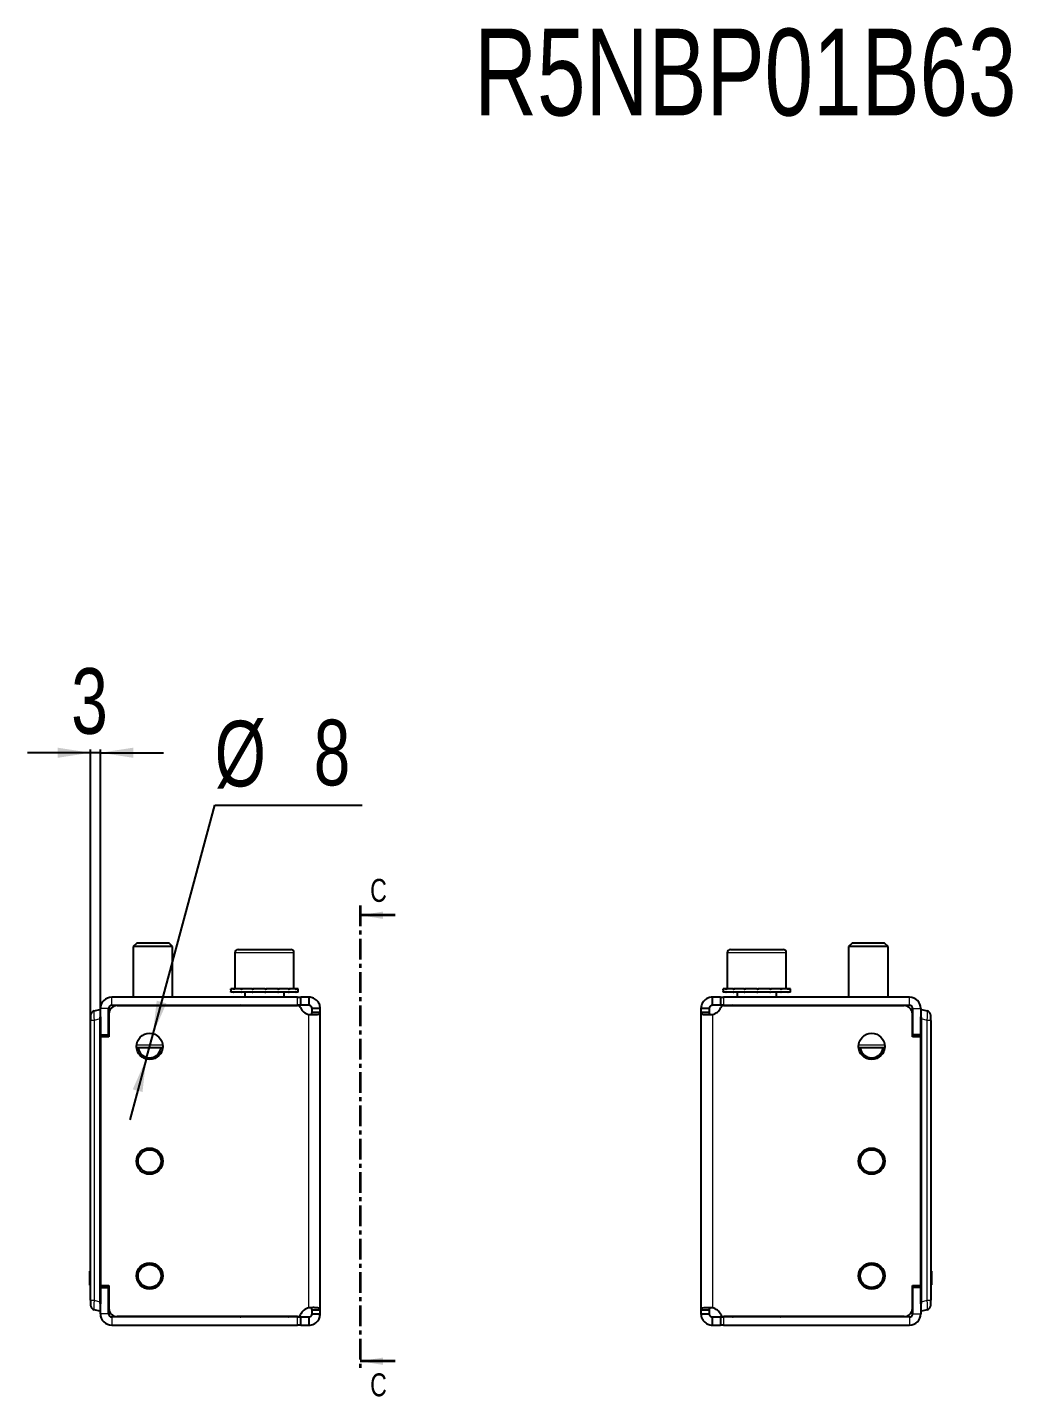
# Model space of a CAD drawing. Header units: millimetres. Extents: x -438 to 2619, y -370 to 591.
# Drawn here: x 748.9 to 1049, y 173.2 to 590.6 of the extents above; entities that cross this region are included whole.
import ezdxf

# ---------------------------------------------------------------- set-up
doc = ezdxf.new("R2010")
doc.units = ezdxf.units.MM
doc.linetypes.add('CENTER', pattern=[10.16, 6.35, -1.27, 1.27, -1.27])
doc.layers.add('FORMAT', color=7, linetype='Continuous')
doc.styles.add('SLDTEXTSTYLE0', font='TXT', dxfattribs={"width": 0.75})
doc.dimstyles.new('SLDDIMSTYLE1', dxfattribs={"dimtxt": 20, "dimasz": 10, "dimexe": 0, "dimexo": 0.0625, "dimgap": 5, "dimtad": 2, "dimdec": 1, "dimrnd": 1e-09, "dimzin": 12, "dimdsep": 46, "dimtxsty": 'SLDTEXTSTYLE0', "dimsah": 1, "dimcen": 0.09, "dimadec": 0, "dimazin": 3, "dimtfac": 1, "dimtmove": 0, "dimatfit": 0, "dimfxl": 0, "dimfrac": 2, "dimtolj": 1, "dimtzin": 12, "dimarcsym": 0})
doc.dimstyles.new('SLDDIMSTYLE2', dxfattribs={"dimtxt": 20, "dimasz": 10, "dimexe": 0, "dimexo": 0.0625, "dimgap": 5, "dimtad": 0, "dimtih": 1, "dimtoh": 1, "dimdec": 1, "dimrnd": 1e-09, "dimzin": 12, "dimdsep": 46, "dimtxsty": 'SLDTEXTSTYLE0', "dimsah": 1, "dimcen": 0, "dimadec": 0, "dimazin": 3, "dimtfac": 1, "dimtmove": 0, "dimatfit": 3, "dimfxl": 0, "dimfrac": 2, "dimtolj": 1, "dimtzin": 12, "dimarcsym": 0})

# ---------------------------------------------------------------- blocks, each defined once
blk = doc.blocks.new('_D_4')
at = {"layer": 'FORMAT'}
for p, q in [((768.1, 369.45), (748.87, 369.45)), ((768.1, 287.86), (768.1, 370.45)), ((771.1, 369.45), (768.1, 369.45)), ((771.1, 282.86), (771.1, 370.45)), ((771.1, 369.45), (790.34, 369.45))]:
    blk.add_line(p, q, dxfattribs=at)
for points in [[(768.1, 369.45), (758.1, 370.99), (758.1, 367.91)], [(771.1, 369.45), (781.1, 367.91), (781.1, 370.99)]]:
    blk.add_solid(points, dxfattribs=at)
at = {"layer": 'FORMAT', "insert": (762.22, 395.23), "char_height": 20, "attachment_point": 1, "style": 'SLDTEXTSTYLE0'}
blk.add_mtext('3', dxfattribs=at)
blk = doc.blocks.new('_D_5')
at = {"layer": 'FORMAT'}
for p, q in [((787.15, 283.81), (805.95, 353.42)), ((805.95, 353.42), (850.89, 353.42)), ((785.06, 276.09), (787.15, 283.81)), ((785.06, 276.09), (780.05, 257.52))]:
    blk.add_line(p, q, dxfattribs=at)
for points in [[(787.15, 283.81), (791.24, 293.06), (788.27, 293.86)], [(785.06, 276.09), (780.97, 266.83), (783.94, 266.03)]]:
    blk.add_solid(points, dxfattribs=at)
at = {"layer": 'FORMAT', "char_height": 20, "attachment_point": 1, "style": 'SLDTEXTSTYLE0'}
for s, insert in [('%%c', (805.95, 379.2)), ('8', (836.11, 379.51))]:
    blk.add_mtext(s, dxfattribs=dict(at, insert=insert))

msp = doc.modelspace()

# ---------------------------------------------------------------- linework, layer by layer
at = {"color": 7, "linetype": 'CENTER', "lineweight": 35}
msp.add_line((850.25, 322.91), (850.25, 180.96), dxfattribs=at)
at = {"color": 7, "linetype": 'Continuous', "lineweight": 35}
for p, q in [((860.89, 319.91), (850.25, 319.91)), ((860.89, 183.96), (850.25, 183.96))]:
    msp.add_line(p, q, dxfattribs=at)
at = {"color": 7, "linetype": 'Continuous', "lineweight": 25}
for p, q in [((782.18, 311.45), (781.1, 310.37)), ((781.1, 310.37), (781.1, 294.95)), ((793.1, 310.37), (781.1, 310.37)), ((792.03, 311.45), (782.18, 311.45)), ((793.1, 310.37), (792.03, 311.45)), ((793.1, 294.95), (793.1, 310.37)), ((813.1, 309.45), (829.1, 309.45)), ((963.1, 309.45), (979.1, 309.45)), ((1000.18, 311.45), (999.1, 310.37)), ((999.1, 310.37), (999.1, 294.95)), ((1011.1, 310.37), (999.1, 310.37)), ((1010.03, 311.45), (1000.18, 311.45)), ((1011.1, 310.37), (1010.03, 311.45)), ((1011.1, 294.95), (1011.1, 310.37)), ((812.1, 308.45), (812.1, 297.45)), ((830.1, 297.45), (830.1, 308.45)), ((962.1, 308.45), (962.1, 297.45)), ((980.1, 297.45), (980.1, 308.45)), ((810.85, 297.45), (810.85, 296.45)), ((810.86, 297.45), (810.86, 297.2)), ((811.69, 297.45), (810.86, 297.45)), ((810.86, 297.45), (810.86, 297.45)), ((810.86, 296.45), (810.86, 296.7)), ((811.69, 296.45), (810.86, 296.45)), ((810.86, 296.45), (810.86, 296.45)), ((811.69, 297.45), (811.79, 297.45)), ((811.69, 296.45), (811.79, 296.45)), ((811.79, 297.45), (811.79, 297.2)), ((813.96, 297.45), (811.79, 297.45)), ((811.79, 296.45), (811.79, 296.7)), ((813.96, 296.45), (811.79, 296.45)), ((813.96, 297.45), (814.14, 297.45)), ((813.96, 296.45), (814.14, 296.45)), ((814.14, 297.45), (814.14, 297.2)), ((817.31, 297.45), (814.14, 297.45)), ((814.14, 296.45), (814.14, 296.7)), ((817.31, 296.45), (814.14, 296.45)), ((815.1, 296.45), (815.1, 294.95)), ((817.31, 297.45), (817.55, 297.45)), ((817.31, 296.45), (817.55, 296.45)), ((817.55, 297.45), (817.55, 297.2)), ((821.25, 297.45), (817.55, 297.45)), ((817.55, 296.45), (817.55, 296.7)), ((821.25, 296.45), (817.55, 296.45)), ((821.25, 297.45), (821.32, 297.45)), ((821.25, 296.45), (821.4, 296.45)), ((821.4, 296.45), (821.49, 296.45)), ((821.45, 297.45), (821.49, 297.45)), ((821.49, 297.45), (821.49, 297.2)), ((825.16, 297.45), (821.49, 297.45)), ((821.49, 296.45), (821.49, 296.7)), ((825.16, 296.45), (821.49, 296.45)), ((825.16, 297.45), (825.38, 297.45)), ((825.16, 296.45), (825.38, 296.45)), ((825.38, 297.45), (825.38, 297.2)), ((828.45, 297.45), (825.38, 297.45)), ((825.38, 296.45), (825.38, 296.7)), ((828.45, 296.45), (825.38, 296.45)), ((827.1, 294.95), (827.1, 296.45)), ((828.45, 297.45), (828.62, 297.45)), ((828.45, 296.45), (828.62, 296.45)), ((828.62, 297.45), (828.62, 297.2)), ((830.63, 297.45), (828.62, 297.45)), ((828.62, 296.45), (828.62, 296.7)), ((830.63, 296.45), (828.62, 296.45)), ((830.63, 297.45), (830.72, 297.45)), ((830.63, 296.45), (830.72, 296.45)), ((830.72, 297.45), (830.72, 297.2)), ((831.35, 297.45), (830.72, 297.45)), ((830.72, 296.45), (830.72, 296.7)), ((831.35, 296.45), (830.72, 296.45)), ((831.35, 296.45), (831.35, 297.45)), ((960.85, 297.45), (960.85, 296.45)), ((960.85, 297.45), (960.86, 297.45)), ((960.85, 296.45), (960.86, 296.45)), ((960.86, 297.45), (960.86, 297.2)), ((961.65, 297.45), (960.86, 297.45)), ((960.86, 296.45), (960.86, 296.7)), ((961.65, 296.45), (960.86, 296.45)), ((961.65, 297.45), (961.75, 297.45)), ((961.65, 296.45), (961.75, 296.45)), ((961.75, 297.45), (961.75, 297.2)), ((963.89, 297.45), (961.75, 297.45)), ((961.75, 296.45), (961.75, 296.7)), ((963.89, 296.45), (961.75, 296.45)), ((963.89, 297.45), (964.07, 297.45)), ((963.89, 296.45), (964.07, 296.45)), ((964.07, 297.45), (964.07, 297.2)), ((967.23, 297.45), (964.07, 297.45)), ((964.07, 296.45), (964.07, 296.7)), ((967.23, 296.45), (964.07, 296.45)), ((965.1, 296.45), (965.1, 294.95)), ((967.23, 297.45), (967.46, 297.45)), ((967.23, 296.45), (967.46, 296.45)), ((967.46, 297.45), (967.46, 297.2)), ((971.16, 297.45), (967.46, 297.45)), ((967.46, 296.45), (967.46, 296.7)), ((971.16, 296.45), (967.46, 296.45)), ((971.16, 297.45), (971.24, 297.45)), ((971.16, 296.45), (971.33, 296.45)), ((971.33, 296.45), (971.41, 296.45)), ((971.37, 297.45), (971.41, 297.45)), ((971.41, 297.45), (971.41, 297.2)), ((975.07, 297.45), (971.41, 297.45)), ((971.41, 296.45), (971.41, 296.7)), ((975.07, 296.45), (971.41, 296.45)), ((975.07, 297.45), (975.3, 297.45)), ((975.07, 296.45), (975.3, 296.45)), ((975.3, 297.45), (975.3, 297.2)), ((978.39, 297.45), (975.3, 297.45)), ((975.3, 296.45), (975.3, 296.7)), ((978.39, 296.45), (975.3, 296.45)), ((977.1, 294.95), (977.1, 296.45)), ((978.39, 297.45), (978.56, 297.45)), ((978.39, 296.45), (978.56, 296.45)), ((978.56, 297.45), (978.56, 297.2)), ((980.59, 297.45), (978.56, 297.45)), ((978.56, 296.45), (978.56, 296.7)), ((980.59, 296.45), (978.56, 296.45)), ((980.59, 297.45), (980.69, 297.45)), ((980.59, 296.45), (980.69, 296.45)), ((980.69, 297.45), (980.69, 297.2)), ((981.35, 297.45), (980.69, 297.45)), ((980.69, 296.45), (980.69, 296.7)), ((981.35, 296.45), (980.69, 296.45)), ((981.35, 296.45), (981.35, 297.45)), ((831.2, 294.95), (774.6, 294.95)), ((774.6, 292.45), (831.2, 292.45)), ((776.2, 292.35), (831.18, 292.35)), ((776.85, 292.45), (776.85, 292.35)), ((777.15, 292.45), (777.15, 292.35)), ((778.83, 292.45), (778.83, 292.35)), ((781.78, 292.45), (781.78, 292.35)), ((785.54, 292.45), (785.54, 292.35)), ((789.53, 292.45), (789.53, 292.35)), ((793.16, 292.45), (793.16, 292.35)), ((795.86, 292.45), (795.86, 292.35)), ((797.23, 292.45), (797.23, 292.35)), ((797.35, 292.35), (797.35, 292.45)), ((831.2, 294.95), (832.2, 294.95)), ((832.2, 292.45), (831.2, 292.45)), ((832.2, 292.45), (832.2, 294.95)), ((834.6, 294.95), (832.2, 294.95)), ((834.6, 292.45), (832.2, 292.45)), ((834.6, 294.95), (834.6, 292.45)), ((957.6, 292.45), (957.6, 294.95)), ((960.01, 294.95), (957.6, 294.95)), ((960.01, 292.45), (957.6, 292.45)), ((960.01, 294.95), (960.01, 292.45)), ((960.01, 294.95), (961.01, 294.95)), ((961.01, 292.45), (960.01, 292.45)), ((1017.6, 294.95), (961.01, 294.95)), ((961.01, 292.45), (1017.6, 292.45)), ((961.03, 292.35), (1016, 292.35)), ((994.85, 292.45), (994.85, 292.35)), ((995.15, 292.45), (995.15, 292.35)), ((996.83, 292.45), (996.83, 292.35)), ((999.78, 292.45), (999.78, 292.35)), ((1003.54, 292.45), (1003.54, 292.35)), ((1007.53, 292.45), (1007.53, 292.35)), ((1011.16, 292.45), (1011.16, 292.35)), ((1013.86, 292.45), (1013.86, 292.35)), ((1015.23, 292.45), (1015.23, 292.35)), ((1015.35, 292.35), (1015.35, 292.45)), ((768.1, 289.3), (768.1, 287.85)), ((769.22, 290.74), (770.9, 291.2)), ((770.9, 291.2), (771.1, 291.2)), ((770.9, 288.3), (770.9, 202.1)), ((771.1, 283.5), (771.1, 291.45)), ((771.1, 288.92), (771.1, 201.47)), ((773.6, 283.5), (773.6, 291.45)), ((773.7, 289.85), (773.7, 282.85)), ((838.1, 291.45), (835.6, 291.45)), ((835.6, 290.23), (835.6, 291.45)), ((838.1, 290.23), (835.6, 290.23)), ((838.1, 290.23), (838.1, 291.45)), ((838.1, 199.67), (838.1, 290.23)), ((954.1, 291.45), (954.1, 290.23)), ((956.6, 291.45), (954.1, 291.45)), ((954.1, 290.23), (954.1, 199.67)), ((956.6, 290.23), (954.1, 290.23)), ((956.6, 291.45), (956.6, 290.23)), ((1018.5, 282.85), (1018.5, 289.85)), ((1018.6, 291.45), (1018.6, 283.5)), ((1021.1, 291.45), (1021.1, 283.5)), ((1021.1, 291.2), (1021.3, 291.2)), ((1021.1, 201.47), (1021.1, 288.92)), ((1021.3, 291.2), (1022.99, 290.74)), ((1021.3, 202.1), (1021.3, 288.3)), ((1024.1, 287.85), (1024.1, 289.3)), ((768.1, 213.4), (768.1, 287.85)), ((773.7, 284.43), (773.6, 284.21)), ((1018.5, 284.43), (1018.6, 284.21)), ((1024.1, 287.85), (1024.1, 213.4)), ((771.1, 283.5), (773.6, 283.5)), ((771.1, 207.05), (771.1, 282.85)), ((773.7, 282.85), (771.1, 282.85)), ((1021.1, 282.85), (1018.5, 282.85)), ((1021.1, 283.5), (1018.6, 283.5)), ((1021.1, 282.85), (1021.1, 207.05)), ((790.07, 279.45), (782.14, 279.45)), ((1010.07, 279.45), (1002.14, 279.45)), ((768.1, 205.2), (768.1, 213.4)), ((1024.1, 213.4), (1024.1, 205.2)), ((767.9, 211.45), (768.1, 211.45)), ((767.9, 211.1), (768.1, 211.1)), ((767.9, 210.38), (767.9, 211.1)), ((767.9, 210.38), (768.1, 210.38)), ((767.9, 209.43), (767.9, 209.54)), ((1024.3, 211.45), (1024.1, 211.45)), ((1024.3, 211.42), (1024.1, 211.42)), ((1024.3, 211.4), (1024.1, 211.4)), ((1024.3, 210.96), (1024.3, 207.64)), ((767.9, 207.97), (768.1, 207.97)), ((767.9, 207.43), (767.9, 207.97)), ((767.9, 207.43), (768.1, 207.43)), ((767.9, 207.14), (768.1, 207.14)), ((768.1, 202.55), (768.1, 205.2)), ((771.1, 207.05), (773.7, 207.05)), ((771.1, 206.4), (773.6, 206.4)), ((771.1, 198.45), (771.1, 206.4)), ((773.6, 198.45), (773.6, 206.4)), ((773.7, 205.97), (773.6, 206.18)), ((773.7, 207.05), (773.7, 200.05)), ((1018.5, 207.05), (1021.1, 207.05)), ((1018.5, 200.05), (1018.5, 207.05)), ((1018.5, 205.97), (1018.6, 206.18)), ((1021.1, 206.4), (1018.6, 206.4)), ((1018.6, 206.4), (1018.6, 198.45)), ((1021.1, 206.4), (1021.1, 198.45)), ((1024.3, 207.2), (1024.1, 207.2)), ((1024.3, 207.14), (1024.1, 207.14)), ((1024.1, 205.2), (1024.1, 202.55)), ((768.1, 202.55), (768.1, 201.1)), ((1024.1, 201.1), (1024.1, 202.55)), ((770.9, 199.2), (769.22, 199.65)), ((771.1, 199.2), (770.9, 199.2)), ((831.2, 197.45), (774.6, 197.45)), ((831.18, 197.55), (776.2, 197.55)), ((831.2, 197.45), (832.2, 197.45)), ((832.2, 194.95), (832.2, 197.45)), ((832.2, 197.45), (834.6, 197.45)), ((834.6, 197.45), (834.6, 194.95)), ((835.6, 199.67), (838.1, 199.67)), ((835.6, 198.45), (835.6, 199.67)), ((835.6, 198.45), (838.1, 198.45)), ((838.1, 198.45), (838.1, 199.67)), ((954.1, 199.67), (956.6, 199.67)), ((954.1, 199.67), (954.1, 198.45)), ((954.1, 198.45), (956.6, 198.45)), ((956.6, 199.67), (956.6, 198.45)), ((957.6, 194.95), (957.6, 197.45)), ((957.6, 197.45), (960.01, 197.45)), ((960.01, 197.45), (960.01, 194.95)), ((960.01, 197.45), (961.01, 197.45)), ((1017.6, 197.45), (961.01, 197.45)), ((1016, 197.55), (961.03, 197.55)), ((1021.3, 199.2), (1021.1, 199.2)), ((1022.99, 199.65), (1021.3, 199.2)), ((774.6, 194.95), (831.2, 194.95)), ((832.2, 194.95), (831.2, 194.95)), ((832.2, 194.95), (834.6, 194.95)), ((957.6, 194.95), (960.01, 194.95)), ((961.01, 194.95), (960.01, 194.95)), ((961.01, 194.95), (1017.6, 194.95))]:
    msp.add_line(p, q, dxfattribs=at)
at = {"color": 8, "linetype": 'Continuous', "lineweight": 18}
for p, q in [((830.1, 308.45), (812.1, 308.45)), ((980.1, 308.45), (962.1, 308.45)), ((774.6, 292.45), (774.6, 294.95)), ((831.2, 292.45), (831.2, 294.95)), ((961.01, 294.95), (961.01, 292.45)), ((1017.6, 292.45), (1017.6, 294.95)), ((770.9, 288.3), (769.22, 287.85)), ((773.6, 291.45), (771.1, 291.45)), ((834.6, 200.22), (834.6, 289.67)), ((957.6, 289.67), (957.6, 200.22)), ((1018.6, 291.45), (1021.1, 291.45)), ((1022.99, 287.85), (1021.3, 288.3)), ((769.22, 287.85), (768.1, 287.85)), ((769.22, 287.85), (769.22, 202.55)), ((1022.99, 202.55), (1022.99, 287.85)), ((1024.1, 287.85), (1022.99, 287.85)), ((771.3, 283.5), (771.3, 282.85)), ((782.14, 280.45), (790.07, 280.45)), ((1002.14, 280.45), (1010.07, 280.45)), ((1020.91, 282.85), (1020.91, 283.5)), ((767.9, 209.25), (768.1, 209.25)), ((1024.3, 210.96), (1024.1, 210.96)), ((771.3, 207.05), (771.3, 206.4)), ((1020.91, 206.4), (1020.91, 207.05)), ((1024.3, 207.64), (1024.1, 207.64)), ((768.1, 202.55), (769.22, 202.55)), ((769.22, 202.55), (770.9, 202.1)), ((1021.3, 202.1), (1022.99, 202.55)), ((1022.99, 202.55), (1024.1, 202.55)), ((773.6, 198.45), (771.1, 198.45)), ((774.6, 197.45), (774.6, 194.95)), ((831.2, 194.95), (831.2, 197.45)), ((961.01, 197.45), (961.01, 194.95)), ((1017.6, 197.45), (1017.6, 194.95)), ((1018.6, 198.45), (1021.1, 198.45))]:
    msp.add_line(p, q, dxfattribs=at)
at = {"color": 7, "linetype": 'Continuous', "lineweight": 25}
for centre, radius in [((786.1, 279.95), 4), ((1006.1, 279.95), 4), ((786.1, 244.95), 4), ((786.1, 244.95), 3.5), ((1006.1, 244.95), 4), ((1006.1, 244.95), 3.5), ((786.1, 209.95), 4), ((786.1, 209.95), 3.5), ((1006.1, 209.95), 4), ((1006.1, 209.95), 3.5)]:
    msp.add_circle(centre, radius, dxfattribs=at)
for centre, radius, start, end in [((813.1, 308.45), 1, 90, 180), ((829.1, 308.45), 1, 0, 90), ((963.1, 308.45), 1, 90, 180), ((979.1, 308.45), 1, 0, 90), ((774.6, 291.45), 3.5, 90, 180), ((774.6, 291.45), 1, 90, 180), ((776.2, 289.85), 2.5, 90, 180), ((813.75, 292.1), 0.35, 45.5847, 90), ((828.45, 292.1), 0.35, 90, 134.4153), ((831.18, 291.35), 1, 22.8854, 90), ((961.03, 291.35), 1, 90, 157.1146), ((963.75, 292.1), 0.35, 45.5847, 90), ((978.45, 292.1), 0.35, 90, 134.4153), ((1016, 289.85), 2.5, 360, 90), ((1017.6, 291.45), 3.5, 0, 90), ((1017.6, 291.45), 1, 0, 90), ((769.6, 289.3), 1.5, 105, 180), ((835.33, 293.1), 3.5, 202.8854, 258.1052), ((956.88, 293.1), 3.5, 281.8948, 337.1146), ((1022.6, 289.3), 1.5, 0, 75), ((786.1, 279.95), 3.5, 188.2132, 351.7868), ((1006.1, 279.95), 3.5, 188.2132, 351.7868), ((769.6, 201.1), 1.5, 180, 255), ((1022.6, 201.1), 1.5, 285, 0), ((774.6, 198.45), 3.5, 180, 270), ((774.6, 198.45), 1, 180, 270), ((776.2, 200.05), 2.5, 180, 270), ((813.75, 197.8), 0.35, 270, 314.4153), ((828.45, 197.8), 0.35, 225.5847, 270), ((831.18, 198.55), 1, 270, 337.1146), ((835.33, 196.8), 3.5, 101.8948, 157.1146), ((956.88, 196.8), 3.5, 22.8854, 78.1052), ((961.03, 198.55), 1, 202.8854, 270), ((963.75, 197.8), 0.35, 270, 314.4153), ((978.45, 197.8), 0.35, 225.5847, 270), ((1016, 200.05), 2.5, 270, 0), ((1017.6, 198.45), 3.5, 270, 360), ((1017.6, 198.45), 1, 270, 360)]:
    msp.add_arc(centre, radius, start, end, dxfattribs=at)
at = {"color": 8, "linetype": 'Continuous', "lineweight": 18}
for centre, major_axis, start_param, end_param in [((769.6, 287.74), (-0.38, 3), 0.016741, 1.520499), ((1022.6, 287.74), (0.38, 3), 4.762686, 6.266445), ((769.6, 202.65), (0.38, 3), 1.621093, 3.124852), ((1022.6, 202.65), (-0.38, 3), 3.158333, 4.662092)]:
    msp.add_ellipse(centre, major_axis=major_axis, ratio=0.123038, start_param=start_param, end_param=end_param, dxfattribs=at)
at = {"color": 7, "linetype": 'Continuous', "lineweight": 25}
for centre, major_axis, start_param, end_param in [((782.5, 291.2), (-11.57, -3.1), 6.030113, 6.216148), ((1009.71, 291.2), (11.57, -3.1), 0.067037, 0.253072), ((782.5, 199.2), (-11.57, 3.1), 0.067037, 0.253072), ((1009.71, 199.2), (11.57, 3.1), 6.030113, 6.216148)]:
    msp.add_ellipse(centre, major_axis=major_axis, ratio=0.250563, start_param=start_param, end_param=end_param, dxfattribs=at)
for points, knots in [([(810.86, 297.2), (810.86, 297.24), (810.86, 297.3), (810.86, 297.38), (810.86, 297.43), (810.86, 297.45)], [0, 0, 0, 0, 0.4999808, 0.7499881, 1, 1, 1, 1]), ([(810.86, 296.45), (810.86, 296.47), (810.86, 296.51), (810.86, 296.59), (810.86, 296.66), (810.86, 296.7)], [0, 0, 0, 0, 0.25014, 0.50028, 1, 1, 1, 1]), ([(811.79, 297.2), (811.77, 297.24), (811.75, 297.3), (811.71, 297.38), (811.7, 297.43), (811.69, 297.45)], [0, 0, 0, 0, 0.499981, 0.749988, 1, 1, 1, 1]), ([(811.69, 296.45), (811.7, 296.47), (811.71, 296.51), (811.75, 296.59), (811.77, 296.66), (811.79, 296.7)], [0, 0, 0, 0, 0.2501401, 0.5002802, 1, 1, 1, 1]), ([(814.14, 297.2), (814.11, 297.24), (814.06, 297.3), (814, 297.38), (813.97, 297.43), (813.96, 297.45)], [0, 0, 0, 0, 0.499981, 0.749988, 1, 1, 1, 1]), ([(813.96, 296.45), (813.97, 296.47), (814, 296.51), (814.06, 296.59), (814.11, 296.66), (814.14, 296.7)], [0, 0, 0, 0, 0.25014, 0.50028, 1, 1, 1, 1]), ([(817.55, 297.2), (817.51, 297.24), (817.45, 297.3), (817.37, 297.38), (817.33, 297.43), (817.31, 297.45)], [0, 0, 0, 0, 0.499981, 0.749988, 1, 1, 1, 1]), ([(817.31, 296.45), (817.33, 296.47), (817.37, 296.51), (817.45, 296.59), (817.51, 296.66), (817.55, 296.7)], [0, 0, 0, 0, 0.25014, 0.50028, 1, 1, 1, 1]), ([(821.49, 297.2), (821.45, 297.24), (821.39, 297.3), (821.31, 297.38), (821.27, 297.43), (821.25, 297.45)], [0, 0, 0, 0, 0.499981, 0.749988, 1, 1, 1, 1]), ([(821.25, 296.45), (821.27, 296.47), (821.31, 296.51), (821.39, 296.59), (821.45, 296.66), (821.49, 296.7)], [0, 0, 0, 0, 0.25014, 0.50028, 1, 1, 1, 1]), ([(821.49, 297.2), (821.48, 297.27), (821.45, 297.4), (821.41, 297.43), (821.4, 297.45)], [0, 0, 0, 0, 0.561794, 1, 1, 1, 1]), ([(821.49, 296.7), (821.48, 296.62), (821.45, 296.49), (821.41, 296.46), (821.4, 296.45)], [0, 0, 0, 0, 0.561794, 1, 1, 1, 1]), ([(825.38, 297.2), (825.35, 297.24), (825.29, 297.3), (825.21, 297.38), (825.18, 297.43), (825.16, 297.45)], [0, 0, 0, 0, 0.499981, 0.749988, 1, 1, 1, 1]), ([(825.16, 296.45), (825.18, 296.47), (825.21, 296.51), (825.29, 296.59), (825.35, 296.66), (825.38, 296.7)], [0, 0, 0, 0, 0.25014, 0.50028, 1, 1, 1, 1]), ([(828.62, 297.2), (828.59, 297.24), (828.55, 297.3), (828.49, 297.38), (828.47, 297.43), (828.45, 297.45)], [0, 0, 0, 0, 0.499981, 0.749988, 1, 1, 1, 1]), ([(828.45, 296.45), (828.47, 296.47), (828.49, 296.51), (828.55, 296.59), (828.59, 296.66), (828.62, 296.7)], [0, 0, 0, 0, 0.25014, 0.50028, 1, 1, 1, 1]), ([(830.72, 297.2), (830.7, 297.24), (830.68, 297.3), (830.65, 297.38), (830.63, 297.43), (830.63, 297.45)], [0, 0, 0, 0, 0.4999808, 0.7499881, 1, 1, 1, 1]), ([(830.63, 296.45), (830.63, 296.47), (830.65, 296.51), (830.68, 296.59), (830.7, 296.66), (830.72, 296.7)], [0, 0, 0, 0, 0.2501401, 0.5002802, 1, 1, 1, 1]), ([(960.86, 297.2), (960.86, 297.24), (960.86, 297.3), (960.85, 297.38), (960.85, 297.43), (960.85, 297.45)], [0, 0, 0, 0, 0.4999808, 0.7499881, 1, 1, 1, 1]), ([(960.85, 296.45), (960.85, 296.47), (960.85, 296.51), (960.86, 296.59), (960.86, 296.66), (960.86, 296.7)], [0, 0, 0, 0, 0.25014, 0.50028, 1, 1, 1, 1]), ([(961.75, 297.2), (961.74, 297.24), (961.71, 297.3), (961.68, 297.38), (961.66, 297.43), (961.65, 297.45)], [0, 0, 0, 0, 0.499981, 0.749988, 1, 1, 1, 1]), ([(961.65, 296.45), (961.66, 296.47), (961.68, 296.51), (961.71, 296.59), (961.74, 296.66), (961.75, 296.7)], [0, 0, 0, 0, 0.25014, 0.50028, 1, 1, 1, 1]), ([(964.07, 297.2), (964.04, 297.24), (964, 297.3), (963.94, 297.38), (963.91, 297.43), (963.89, 297.45)], [0, 0, 0, 0, 0.499981, 0.749988, 1, 1, 1, 1]), ([(963.89, 296.45), (963.91, 296.47), (963.94, 296.51), (964, 296.59), (964.04, 296.66), (964.07, 296.7)], [0, 0, 0, 0, 0.25014, 0.50028, 1, 1, 1, 1]), ([(967.46, 297.2), (967.42, 297.24), (967.37, 297.3), (967.29, 297.38), (967.25, 297.43), (967.23, 297.45)], [0, 0, 0, 0, 0.499981, 0.749988, 1, 1, 1, 1]), ([(967.23, 296.45), (967.25, 296.47), (967.29, 296.51), (967.37, 296.59), (967.42, 296.66), (967.46, 296.7)], [0, 0, 0, 0, 0.25014, 0.50028, 1, 1, 1, 1]), ([(971.41, 297.2), (971.36, 297.24), (971.3, 297.3), (971.22, 297.38), (971.18, 297.43), (971.16, 297.45)], [0, 0, 0, 0, 0.499981, 0.749988, 1, 1, 1, 1]), ([(971.16, 296.45), (971.18, 296.47), (971.22, 296.51), (971.3, 296.59), (971.36, 296.66), (971.41, 296.7)], [0, 0, 0, 0, 0.2501401, 0.5002802, 1, 1, 1, 1]), ([(971.41, 297.2), (971.39, 297.27), (971.37, 297.4), (971.34, 297.43), (971.33, 297.45)], [0, 0, 0, 0, 0.5617942, 1, 1, 1, 1]), ([(971.41, 296.7), (971.39, 296.62), (971.37, 296.49), (971.34, 296.46), (971.33, 296.45)], [0, 0, 0, 0, 0.561794, 1, 1, 1, 1]), ([(975.3, 297.2), (975.27, 297.24), (975.21, 297.3), (975.13, 297.38), (975.09, 297.43), (975.07, 297.45)], [0, 0, 0, 0, 0.499981, 0.749988, 1, 1, 1, 1]), ([(975.07, 296.45), (975.09, 296.47), (975.13, 296.51), (975.21, 296.59), (975.27, 296.66), (975.3, 296.7)], [0, 0, 0, 0, 0.2501401, 0.5002802, 1, 1, 1, 1]), ([(978.56, 297.2), (978.53, 297.24), (978.49, 297.3), (978.43, 297.38), (978.4, 297.43), (978.39, 297.45)], [0, 0, 0, 0, 0.4999808, 0.7499881, 1, 1, 1, 1]), ([(978.39, 296.45), (978.4, 296.47), (978.43, 296.51), (978.49, 296.59), (978.53, 296.66), (978.56, 296.7)], [0, 0, 0, 0, 0.25014, 0.50028, 1, 1, 1, 1]), ([(980.69, 297.2), (980.67, 297.24), (980.65, 297.3), (980.62, 297.38), (980.6, 297.43), (980.59, 297.45)], [0, 0, 0, 0, 0.499981, 0.749988, 1, 1, 1, 1]), ([(980.59, 296.45), (980.6, 296.47), (980.62, 296.51), (980.65, 296.59), (980.67, 296.66), (980.69, 296.7)], [0, 0, 0, 0, 0.25014, 0.50028, 1, 1, 1, 1]), ([(777.11, 292.35), (777.11, 292.36), (777.1, 292.39), (777.09, 292.43), (777.09, 292.45)], [0, 0, 0, 0, 0.374848, 1, 1, 1, 1]), ([(778.75, 292.35), (778.74, 292.36), (778.72, 292.39), (778.7, 292.43), (778.69, 292.45)], [0, 0, 0, 0, 0.374848, 1, 1, 1, 1]), ([(781.65, 292.35), (781.64, 292.36), (781.61, 292.39), (781.59, 292.43), (781.57, 292.45)], [0, 0, 0, 0, 0.374848, 1, 1, 1, 1]), ([(785.39, 292.35), (785.38, 292.36), (785.34, 292.39), (785.31, 292.43), (785.29, 292.45)], [0, 0, 0, 0, 0.374848, 1, 1, 1, 1]), ([(789.39, 292.35), (789.38, 292.36), (789.34, 292.39), (789.31, 292.43), (789.29, 292.45)], [0, 0, 0, 0, 0.374848, 1, 1, 1, 1]), ([(793.04, 292.35), (793.03, 292.36), (793, 292.39), (792.97, 292.43), (792.96, 292.45)], [0, 0, 0, 0, 0.374848, 1, 1, 1, 1]), ([(795.78, 292.35), (795.78, 292.36), (795.76, 292.39), (795.74, 292.43), (795.73, 292.45)], [0, 0, 0, 0, 0.374848, 1, 1, 1, 1]), ([(797.21, 292.35), (797.21, 292.36), (797.2, 292.39), (797.2, 292.43), (797.19, 292.45)], [0, 0, 0, 0, 0.374848, 1, 1, 1, 1]), ([(838.1, 291.45), (838.09, 291.71), (838.06, 292.2), (837.77, 293.02), (837.31, 293.73), (836.68, 294.29), (836.07, 294.65), (835.36, 294.9), (834.86, 294.93), (834.6, 294.95)], [0, 0, 0, 0, 0.144067, 0.271276, 0.474907, 0.597997, 0.726338, 0.860245, 1, 1, 1, 1]), ([(835.6, 291.45), (835.59, 291.59), (835.57, 291.78), (835.44, 292), (835.34, 292.14), (835.2, 292.26), (835.02, 292.36), (834.82, 292.43), (834.68, 292.44), (834.6, 292.45)], [0, 0, 0, 0, 0.294103, 0.406373, 0.497014, 0.611853, 0.731691, 0.860101, 1, 1, 1, 1]), ([(957.6, 294.95), (957.31, 294.93), (956.76, 294.89), (955.86, 294.53), (954.97, 293.86), (954.25, 292.76), (954.15, 291.89), (954.1, 291.45)], [0, 0, 0, 0, 0.16069, 0.301312, 0.521951, 0.753573, 1, 1, 1, 1]), ([(957.6, 292.45), (957.52, 292.44), (957.37, 292.43), (957.16, 292.35), (956.99, 292.25), (956.86, 292.12), (956.75, 291.98), (956.63, 291.75), (956.62, 291.57), (956.6, 291.45)], [0, 0, 0, 0, 0.156786, 0.290809, 0.403501, 0.497298, 0.607133, 0.726181, 1, 1, 1, 1]), ([(995.11, 292.35), (995.11, 292.36), (995.1, 292.39), (995.09, 292.43), (995.09, 292.45)], [0, 0, 0, 0, 0.374848, 1, 1, 1, 1]), ([(996.75, 292.35), (996.74, 292.36), (996.72, 292.39), (996.7, 292.43), (996.69, 292.45)], [0, 0, 0, 0, 0.374848, 1, 1, 1, 1]), ([(999.65, 292.35), (999.64, 292.36), (999.61, 292.39), (999.59, 292.43), (999.57, 292.45)], [0, 0, 0, 0, 0.374848, 1, 1, 1, 1]), ([(1003.39, 292.35), (1003.38, 292.36), (1003.34, 292.39), (1003.31, 292.43), (1003.29, 292.45)], [0, 0, 0, 0, 0.374848, 1, 1, 1, 1]), ([(1007.39, 292.35), (1007.38, 292.36), (1007.34, 292.39), (1007.31, 292.43), (1007.29, 292.45)], [0, 0, 0, 0, 0.374848, 1, 1, 1, 1]), ([(1011.04, 292.35), (1011.03, 292.36), (1011, 292.39), (1010.97, 292.43), (1010.96, 292.45)], [0, 0, 0, 0, 0.374848, 1, 1, 1, 1]), ([(1013.78, 292.35), (1013.78, 292.36), (1013.76, 292.39), (1013.74, 292.43), (1013.73, 292.45)], [0, 0, 0, 0, 0.374848, 1, 1, 1, 1]), ([(1015.21, 292.35), (1015.21, 292.36), (1015.2, 292.39), (1015.2, 292.43), (1015.19, 292.45)], [0, 0, 0, 0, 0.374848, 1, 1, 1, 1]), ([(834.6, 289.67), (834.92, 289.66), (835.51, 289.63), (836.46, 289.61), (837.32, 289.65), (837.98, 289.87), (838.06, 290.1), (838.1, 290.23)], [0, 0, 0, 0, 0.17084, 0.319217, 0.548103, 0.767822, 1, 1, 1, 1]), ([(834.6, 289.67), (834.69, 289.66), (834.86, 289.63), (835.08, 289.62), (835.25, 289.63), (835.38, 289.68), (835.47, 289.77), (835.58, 289.94), (835.59, 290.11), (835.6, 290.23)], [0, 0, 0, 0, 0.154359, 0.287283, 0.400435, 0.496544, 0.604314, 0.723151, 1, 1, 1, 1]), ([(954.1, 290.23), (954.15, 290.1), (954.24, 289.88), (954.81, 289.69), (955.41, 289.62), (956.05, 289.6), (956.79, 289.61), (957.33, 289.65), (957.6, 289.67)], [0, 0, 0, 0, 0.254149, 0.448213, 0.574908, 0.708872, 0.850468, 1, 1, 1, 1]), ([(956.6, 290.23), (956.62, 290.1), (956.64, 289.9), (956.79, 289.69), (956.92, 289.65), (956.97, 289.63)], [0, 0, 0, 0, 0.488232, 0.819706, 1, 1, 1, 1]), ([(767.9, 211.1), (767.9, 211.21), (767.9, 211.42), (767.9, 211.44), (767.9, 211.45)], [0, 0, 0, 0, 0.5368, 1, 1, 1, 1]), ([(767.9, 209.25), (767.9, 209.42), (767.9, 209.75), (767.9, 210.17), (767.9, 210.36), (767.9, 210.45)], [0, 0, 0, 0, 0.346986, 0.702168, 1, 1, 1, 1]), ([(767.9, 208.1), (767.9, 208.13), (767.9, 208.26), (767.9, 208.66), (767.9, 209.06), (767.9, 209.25)], [0, 0, 0, 0, 0.136302, 0.576865, 1, 1, 1, 1]), ([(1024.3, 211.4), (1024.3, 211.39), (1024.3, 211.37), (1024.3, 211.26), (1024.3, 211.11), (1024.3, 211.01), (1024.3, 210.96)], [0, 0, 0, 0, 0.281303, 0.555629, 0.773878, 1, 1, 1, 1]), ([(767.9, 207.14), (767.9, 207.16), (767.9, 207.18), (767.9, 207.36), (767.9, 207.43)], [0, 0, 0, 0, 0.577653, 1, 1, 1, 1]), ([(1024.3, 207.64), (1024.3, 207.57), (1024.3, 207.44), (1024.3, 207.3), (1024.3, 207.21), (1024.3, 207.2), (1024.3, 207.2)], [0, 0, 0, 0, 0.285197, 0.5604282, 0.7770436, 1, 1, 1, 1]), ([(838.1, 199.67), (838.05, 199.79), (837.96, 200.01), (837.39, 200.21), (836.8, 200.27), (836.16, 200.3), (835.42, 200.28), (834.88, 200.24), (834.6, 200.22)], [0, 0, 0, 0, 0.254149, 0.448213, 0.574908, 0.708872, 0.850468, 1, 1, 1, 1]), ([(834.6, 194.95), (834.9, 194.97), (835.45, 195.01), (836.35, 195.36), (837.24, 196.03), (837.96, 197.14), (838.06, 198), (838.1, 198.45)], [0, 0, 0, 0, 0.16069, 0.301312, 0.521951, 0.753573, 1, 1, 1, 1]), ([(834.6, 197.45), (834.69, 197.45), (834.84, 197.46), (835.05, 197.55), (835.22, 197.65), (835.35, 197.77), (835.46, 197.91), (835.58, 198.15), (835.59, 198.32), (835.6, 198.45)], [0, 0, 0, 0, 0.156786, 0.290809, 0.403501, 0.497298, 0.607133, 0.726181, 1, 1, 1, 1]), ([(835.6, 199.67), (835.59, 199.79), (835.57, 199.99), (835.42, 200.2), (835.29, 200.25), (835.24, 200.26)], [0, 0, 0, 0, 0.488232, 0.819706, 1, 1, 1, 1]), ([(957.6, 200.22), (957.29, 200.24), (956.7, 200.26), (955.75, 200.28), (954.89, 200.24), (954.23, 200.02), (954.15, 199.79), (954.1, 199.67)], [0, 0, 0, 0, 0.17084, 0.319217, 0.548103, 0.767822, 1, 1, 1, 1]), ([(954.1, 198.45), (954.12, 198.19), (954.15, 197.7), (954.44, 196.87), (954.9, 196.16), (955.53, 195.6), (956.14, 195.24), (956.85, 195), (957.35, 194.96), (957.6, 194.95)], [0, 0, 0, 0, 0.144067, 0.271276, 0.474907, 0.597997, 0.726338, 0.860245, 1, 1, 1, 1]), ([(957.6, 200.22), (957.51, 200.24), (957.35, 200.26), (957.13, 200.28), (956.96, 200.26), (956.83, 200.21), (956.73, 200.13), (956.63, 199.96), (956.61, 199.79), (956.6, 199.67)], [0, 0, 0, 0, 0.154359, 0.287283, 0.400435, 0.496544, 0.604314, 0.723151, 1, 1, 1, 1]), ([(956.6, 198.45), (956.62, 198.31), (956.64, 198.12), (956.77, 197.9), (956.87, 197.76), (957.01, 197.63), (957.19, 197.53), (957.39, 197.46), (957.53, 197.45), (957.6, 197.45)], [0, 0, 0, 0, 0.2941026, 0.4063735, 0.4970139, 0.6118531, 0.7316911, 0.860101, 1, 1, 1, 1])]:
    msp.add_open_spline(points, degree=3, knots=knots, dxfattribs=at)
at = {"color": 7, "linetype": 'Continuous', "lineweight": 35}
for points in [[(850.25, 319.91), (857.25, 318.79), (857.25, 321.03)], [(850.25, 183.96), (857.25, 182.84), (857.25, 185.08)]]:
    msp.add_solid(points, dxfattribs=at)

# ---------------------------------------------------------------- texts
at = {"color": 7, "linetype": 'Continuous', "char_height": 7, "attachment_point": 1, "style": 'SLDTEXTSTYLE0'}
for insert in [(853.31, 330.99), (853.31, 180.27)]:
    msp.add_mtext('C', dxfattribs=dict(at, insert=insert))
at = {"layer": 'FORMAT', "insert": (885, 590.17), "char_height": 26.458, "attachment_point": 1, "style": 'SLDTEXTSTYLE0'}
msp.add_mtext('R5NBP01B63', dxfattribs=at)

# ---------------------------------------------------------------- dimensions: what is measured, and where the dimension line sits
at = {"layer": 'FORMAT'}
dim = msp.add_linear_dim(base=(768.1, 369.45), p1=(771.1, 282.85), p2=(768.1, 287.85), dimstyle='SLDDIMSTYLE1', dxfattribs=at)
dim.commit()
dim.dimension.update_dxf_attribs({"geometry": '_D_4', "text_midpoint": (769.6, 369.45), "dimtype": 160})
dim = msp.add_diameter_dim_2p(p1=(787.15, 283.81), p2=(785.06, 276.09), dimstyle='SLDDIMSTYLE2', dxfattribs=at)
dim.commit()
dim.dimension.update_dxf_attribs({"geometry": '_D_5', "text_midpoint": (828.42, 369.45), "dimtype": 163})

doc.saveas('drawing.dxf')
